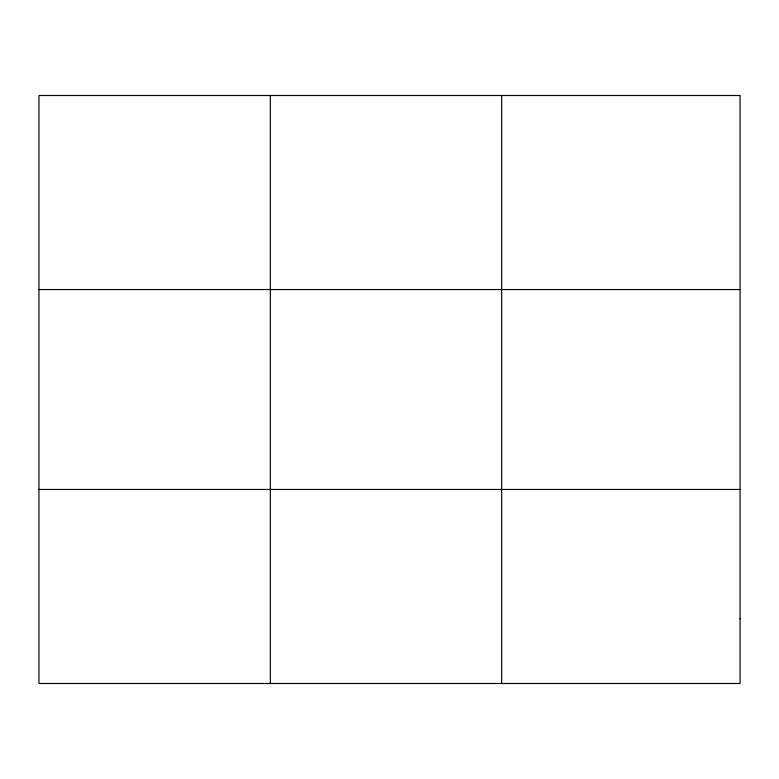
<?xml version="1.0" encoding="UTF-8"?>
<svg xmlns="http://www.w3.org/2000/svg" width="779" height="779" viewBox="0 0 779 779"><rect width="100%" height="100%" fill="white"/><g stroke="black" fill="none" stroke-linecap="round" stroke-linejoin="round"><path stroke-width="1.17" d="M270.313 683.495L270.313 95.505M501.676 683.495L501.676 95.505M38.95 289.545L740.05 289.545M38.95 489.455L740.05 489.455M740.05 618.818L740.05 683.495L38.95 683.495L38.95 95.505L740.05 95.505L740.05 618.818"/></g></svg>
